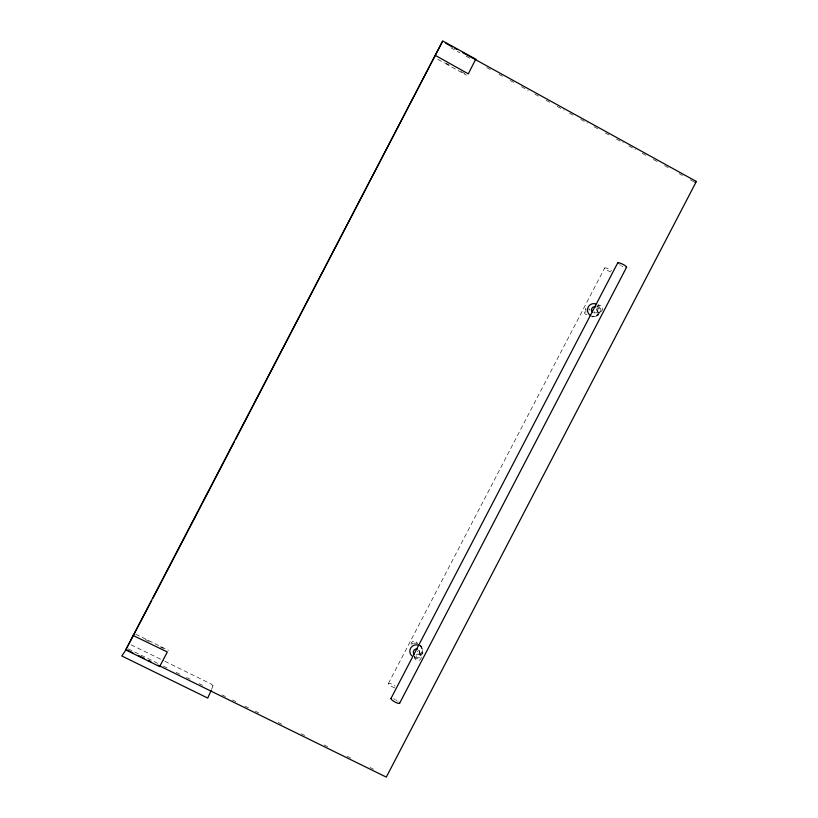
<?xml version="1.0" encoding="UTF-8"?>
<svg xmlns="http://www.w3.org/2000/svg" width="818" height="818" viewBox="0 0 818 818"><rect width="100%" height="100%" fill="white"/><g stroke="black" fill="none" stroke-linecap="round" stroke-linejoin="round"><path stroke-width="0.61" stroke-dasharray="4.09 3.07" d="M212.966 685.832L211.402 684.134L164.899 661.292M585.882 308.57L585.862 312.404M211.565 689.38L212.997 685.74M388.417 683.47L604.696 267.987M414.859 656.363A3.282 3.221 -36.1 0 0 417.916 660.535A3.282 3.221 -36.1 0 0 421.117 656.353L422.814 652.774L422.303 649.155M419.542 651.118L420.779 656.69L417.292 658.367L414.01 657.989M411.751 644.155L413.182 643.306M413.704 643.112L418.029 643.224M595.34 312.977L600.136 311.852M593.991 316.566L592.099 316.893M595.105 316.321C600.954 315.993 603.111 307.425 598.06 304.429M131.095 644.819L163.774 660.74M145.676 639.707L149.019 641.353M160.154 646.823L163.488 648.47M128.303 648.899L158.385 663.654M163.6 666.21L167.036 667.897M176.218 672.406L179.653 674.093M186.535 677.468L189.97 679.155M199.152 683.654L202.588 685.341M222.087 694.911L225.523 696.599M232.404 699.973L235.85 701.66M245.022 706.159L248.468 707.846M255.349 711.231L258.785 712.918M278.284 722.478L281.719 724.165M301.218 733.736L304.654 735.423M324.153 744.983L327.599 746.67M347.088 756.241L350.533 757.928M370.033 767.489L373.468 769.186M135.727 634.216L168.498 650.351M445.81 63.16L449.072 64.949M461.035 71.534L465.381 73.917M437.814 59.366L444.43 63.006M445.534 63.62L466.505 75.154M450.953 47.833L459.9 52.771M466.199 56.237L470.544 58.63M486.751 67.567L491.219 70.041M499.052 74.356L502.405 76.207M510.238 80.522L513.592 82.373M521.424 86.698L528.142 90.399M534.849 94.101L539.328 96.565M546.035 100.266L550.514 102.731M557.222 106.432L563.929 110.133M569.522 113.221L572.886 115.072M580.708 119.387L587.426 123.089M594.134 126.79L598.612 129.254M605.32 132.956L609.799 135.42M616.506 139.121L623.224 142.823M628.817 145.911L635.525 149.612M642.242 153.314L646.711 155.778M653.429 159.479L657.897 161.954M664.615 165.655L669.083 168.119M679.155 173.672L682.509 175.522M690.341 179.837L693.695 181.688M420.646 645.187L421.935 647.979M414.215 655.975L414.859 658.316M393.56 698.776A4.939 1.155 29 0 1 395.022 699.431M395.779 699.83A4.939 1.155 29 0 1 396.883 700.474M397.875 701.149A4.939 1.155 29 0 1 398.172 701.374M622.805 266.474A4.939 1.002 26.2 0 1 621.649 265.932M620.525 265.339A4.939 1.002 26.2 0 1 619.512 264.725M420.104 646.067A6.432 6.319 -36 0 1 414.276 657.263M419.184 650.371A3.221 3.17 -36 0 1 416.055 655.29M416.219 654.584A3.282 3.221 -36.1 0 1 421.117 656.353M597.201 307.875A3.221 3.17 -86.5 0 1 593.96 312.967M598.081 305.329A6.432 6.319 -86.5 0 1 591.833 316.167M597.099 306.423A3.282 3.231 -86.4 0 1 602.191 306.903A3.282 3.231 -86.4 0 1 600.412 311.781A3.282 3.231 -86.4 0 1 596.24 308.775M394.828 687.907A4.714 1.053 28.8 0 1 389.358 684.86A4.714 1.053 28.8 0 1 389.511 683.357A4.714 1.053 28.8 0 1 395.022 686.046M610.985 271.944A4.703 0.91 26.4 0 1 605.555 269.102A4.703 0.91 26.4 0 1 605.882 267.936A4.703 0.91 26.4 0 1 611.394 270.431M420.166 645.238A6.401 6.288 -36 0 1 416.127 656.292M418.509 650.187A3.19 3.129 -36 0 1 417.282 651.66M411.065 644.073A3.129 3.078 -35.9 0 1 417.149 643.183M594.676 311.77A3.19 3.129 -86.6 0 1 594.093 312.701M588.909 309.296A3.19 3.129 -86.6 0 1 589.164 308.805M596.956 305.625A6.401 6.299 -86.5 0 1 591.803 316.658M588.95 309.01A3.129 3.078 -86.6 0 1 590.013 310.216M586.854 314.746A3.129 3.078 -86.6 0 1 585.872 308.856"/><path stroke-width="1.23" d="M435.237 55.338L468.295 73.855L475.493 59.663M211.146 690.464L207.752 698.071L121.8 655.975L126.156 649.553M151.678 600.596L125.982 649.41L442.466 41.442L235.472 439.634M152.864 598.336L234.296 441.904M390.963 698.49L617.723 262.875M399.624 703.245L626.578 267.261M462.405 52.434L696.353 181.484L386.3 777.1L158.089 665.167M133.211 635.514L167.332 651.987L159.929 666.046M694.809 182.302L696.353 181.484M127.127 649.973L132.864 652.784M138.6 655.596L144.326 658.418M148.651 660.535L150.89 661.629M125.645 649.87L159.837 666.65M442.65 40.9L476.004 59.295M445.82 43.293L452.579 47.025M454.757 48.221L457.006 49.469M399.593 702.897A4.939 1.155 29 0 1 394.603 701.813A4.939 1.155 29 0 1 391.393 698.275M617.938 263.447A4.939 1.002 26.2 0 1 622.457 264.102A4.939 1.002 26.2 0 1 626.138 267.425M411.873 655.924A6.432 6.319 -36 0 1 419.164 645.484M414.317 654.512A3.221 3.17 -36 0 1 417.446 649.073M592.723 312.374A3.221 3.17 -86.5 0 1 595.903 306.852M590.821 315.728A6.432 6.319 -86.5 0 1 587.958 307.558A6.432 6.319 -86.5 0 1 595.729 303.928"/></g></svg>
